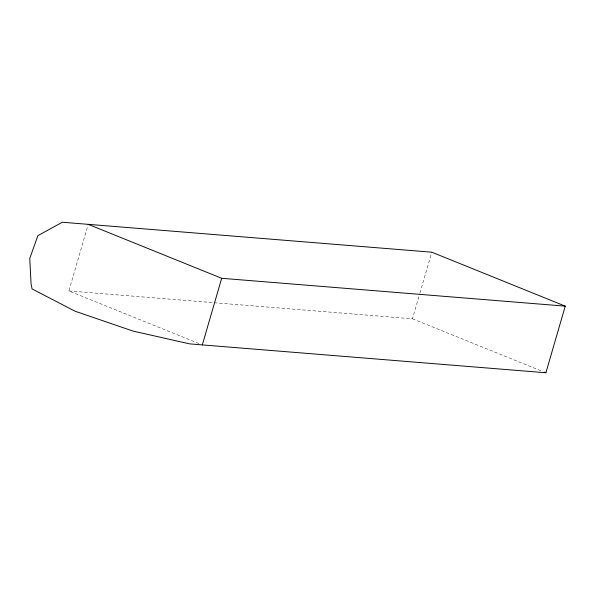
<?xml version="1.0" encoding="UTF-8"?>
<svg xmlns="http://www.w3.org/2000/svg" width="595" height="595" viewBox="0 0 595 595"><rect width="100%" height="100%" fill="white"/><g stroke="black" fill="none" stroke-linecap="round" stroke-linejoin="round"><path stroke-width="0.45" stroke-dasharray="2.98 2.23" d="M198.879 343.516L68.879 290.948L87.971 225.23M214.274 302.736L412.454 318.801L419.676 293.937M419.936 293.045L431.806 252.198M68.879 290.948L213.345 302.662M412.454 318.801L541.591 371.02"/><path stroke-width="0.89" d="M202.322 344.907L221.675 278.296L565.25 306.15L545.898 372.76L189.627 343.873L132.968 331.065L74.992 311.192L32.063 288.917L31.074 283.889L29.75 258.423L37.909 235.627L62.326 222.24L431.806 252.198L565.25 306.15M544.18 372.061L545.898 372.76M88.231 224.345L221.675 278.296"/></g></svg>
